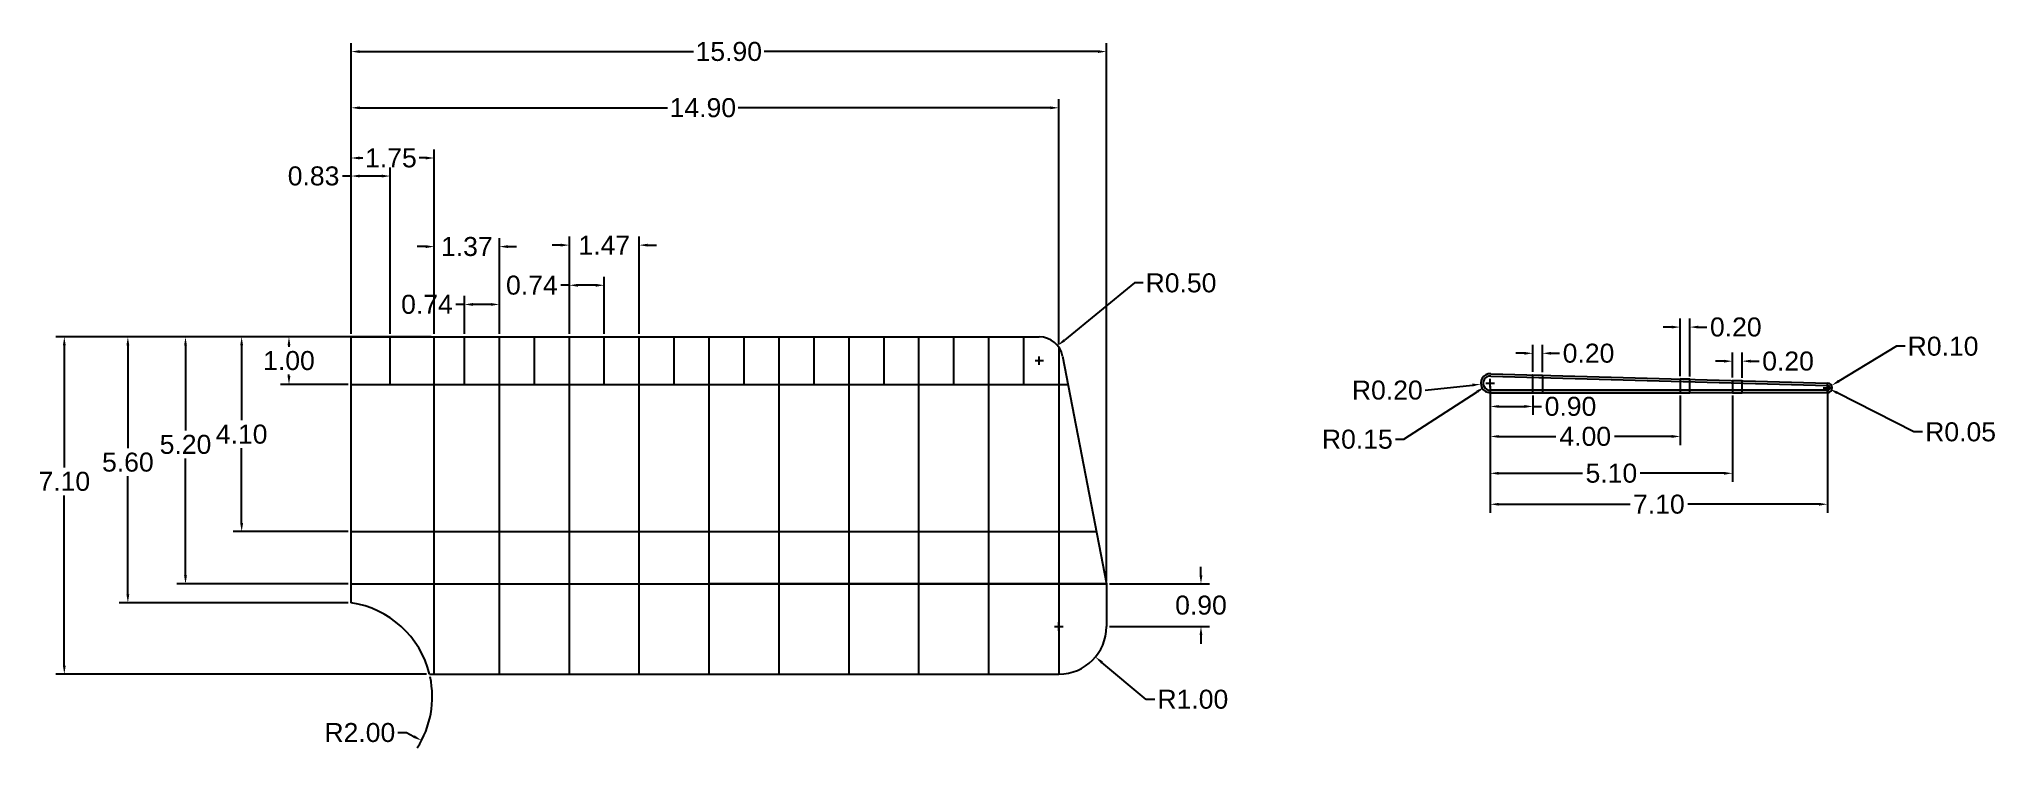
# Model space of a CAD drawing. Header units: inches. Extents: x 12.1 to 53.2, y 5 to 20.
import ezdxf

# ---------------------------------------------------------------- set-up
doc = ezdxf.new("R2010")
doc.units = ezdxf.units.IN
doc.header["$MEASUREMENT"] = 0
doc.linetypes.add('CENTER2', pattern=[1.125, 0.75, -0.125, 0.125, -0.125])
for name, color, linetype in [('Cadru', 1, 'Continuous'), ('Cotare', 40, 'Continuous'), ('Suporti_Longitudinali', 130, 'Continuous'), ('Suporti_Mici_Logintudinali', 6, 'Continuous'), ('Suporti_Transversali', 3, 'Continuous'), ('Suporți_Longitudinali', 4, 'Continuous'), ('Suporți_Transversali', 3, 'Continuous')]:
    doc.layers.add(name, color=color, linetype=linetype)
doc.styles.get("Standard").update_dxf_attribs({"font": 'arial.ttf'})
doc.dimstyles.get("Standard").update_dxf_attribs({"dimtxt": 0.18, "dimasz": 0.18, "dimexe": 0.18, "dimexo": 0.0625, "dimgap": 0.09, "dimtad": 0, "dimtih": 1, "dimtoh": 1, "dimdec": 4, "dimzin": 0, "dimdsep": 46, "dimtxsty": 'Standard', "dimcen": 0.09, "dimadec": 0, "dimazin": 0, "dimtfac": 1, "dimtdec": 4, "dimtofl": 0, "dimtmove": 0, "dimatfit": 3, "dimfxl": 1, "dimtolj": 1, "dimtzin": 0, "dimarcsym": 0})

# ---------------------------------------------------------------- blocks, each defined once
blk = doc.blocks.new('*D25')
at = {"layer": 'Cotare', "color": 0, "lineweight": -2, "transparency": 16777216}
for p, q in [((18.565, 13.69), (13.749, 13.69)), ((13.929, 13.51), (13.929, 11.346)), ((13.929, 8.27), (13.929, 10.757)), ((18.565, 8.09), (13.749, 8.09))]:
    blk.add_line(p, q, dxfattribs=at)
at = {"layer": 'Cotare', "color": 0, "transparency": 16777216}
for points in [[(13.899, 13.51), (13.959, 13.51), (13.929, 13.69)], [(13.899, 8.27), (13.959, 8.27), (13.929, 8.09)]]:
    blk.add_solid(points, dxfattribs=at)
at = {"layer": 'Defpoints', "color": 0, "transparency": 16777216}
for p in [(13.929, 13.69), (18.628, 13.69), (18.628, 8.09)]:
    blk.add_point(p, dxfattribs=at)
at = {"layer": 'Cotare', "color": 0, "transparency": 16777216, "insert": (13.929, 11.051), "char_height": 0.4, "attachment_point": 5}
blk.add_mtext('\\A1;5.60', dxfattribs=at)
blk = doc.blocks.new('*D26')
at = {"layer": 'Cotare', "color": 0, "lineweight": -2, "transparency": 16777216}
for p, q in [((18.565, 13.69), (14.962, 13.69)), ((15.142, 13.51), (15.142, 11.719)), ((15.142, 8.67), (15.142, 11.13)), ((18.565, 8.49), (14.962, 8.49))]:
    blk.add_line(p, q, dxfattribs=at)
at = {"layer": 'Cotare', "color": 0, "transparency": 16777216}
for points in [[(15.112, 13.51), (15.172, 13.51), (15.142, 13.69)], [(15.112, 8.67), (15.172, 8.67), (15.142, 8.49)]]:
    blk.add_solid(points, dxfattribs=at)
at = {"layer": 'Defpoints', "color": 0, "transparency": 16777216}
for p in [(15.142, 13.69), (18.628, 13.69), (18.628, 8.49)]:
    blk.add_point(p, dxfattribs=at)
at = {"layer": 'Cotare', "color": 0, "transparency": 16777216, "insert": (15.142, 11.425), "char_height": 0.4, "attachment_point": 5}
blk.add_mtext('\\A1;5.20', dxfattribs=at)
blk = doc.blocks.new('*D27')
at = {"layer": 'Cotare', "color": 0, "lineweight": -2, "transparency": 16777216}
for p, q in [((18.565, 13.69), (16.144, 13.69)), ((16.324, 13.51), (16.324, 11.934)), ((16.324, 9.77), (16.324, 11.346)), ((18.565, 9.59), (16.144, 9.59))]:
    blk.add_line(p, q, dxfattribs=at)
at = {"layer": 'Cotare', "color": 0, "transparency": 16777216}
for points in [[(16.294, 13.51), (16.354, 13.51), (16.324, 13.69)], [(16.294, 9.77), (16.354, 9.77), (16.324, 9.59)]]:
    blk.add_solid(points, dxfattribs=at)
at = {"layer": 'Defpoints', "color": 0, "transparency": 16777216}
for p in [(16.324, 13.69), (18.628, 13.69), (18.628, 9.59)]:
    blk.add_point(p, dxfattribs=at)
at = {"layer": 'Cotare', "color": 0, "transparency": 16777216, "insert": (16.324, 11.64), "char_height": 0.4, "attachment_point": 5}
blk.add_mtext('\\A1;4.10', dxfattribs=at)
blk = doc.blocks.new('*D28')
at = {"layer": 'Cotare', "color": 0, "lineweight": -2, "transparency": 16777216}
for p, q in [((18.565, 13.69), (17.14, 13.69)), ((17.32, 13.51), (17.32, 13.484)), ((17.32, 12.87), (17.32, 12.896)), ((18.565, 12.69), (17.14, 12.69))]:
    blk.add_line(p, q, dxfattribs=at)
at = {"layer": 'Cotare', "color": 0, "transparency": 16777216}
for points in [[(17.29, 13.51), (17.35, 13.51), (17.32, 13.69)], [(17.29, 12.87), (17.35, 12.87), (17.32, 12.69)]]:
    blk.add_solid(points, dxfattribs=at)
at = {"layer": 'Defpoints', "color": 0, "transparency": 16777216}
for p in [(17.32, 13.69), (18.628, 13.69), (18.628, 12.69)]:
    blk.add_point(p, dxfattribs=at)
at = {"layer": 'Cotare', "color": 0, "transparency": 16777216, "insert": (17.32, 13.19), "char_height": 0.4, "attachment_point": 5}
blk.add_mtext('\\A1;1.00', dxfattribs=at)
blk = doc.blocks.new('*D29')
at = {"layer": 'Cotare', "color": 0, "lineweight": -2, "transparency": 16777216}
for p, q in [((20.315, 13.69), (12.411, 13.69)), ((12.591, 13.51), (12.591, 10.941)), ((12.591, 6.77), (12.591, 10.353)), ((20.215, 6.59), (12.411, 6.59))]:
    blk.add_line(p, q, dxfattribs=at)
at = {"layer": 'Cotare', "color": 0, "transparency": 16777216}
for points in [[(12.561, 13.51), (12.621, 13.51), (12.591, 13.69)], [(12.561, 6.77), (12.621, 6.77), (12.591, 6.59)]]:
    blk.add_solid(points, dxfattribs=at)
at = {"layer": 'Defpoints', "color": 0, "transparency": 16777216}
for p in [(12.591, 13.69), (20.378, 13.69), (20.278, 6.59)]:
    blk.add_point(p, dxfattribs=at)
at = {"layer": 'Cotare', "color": 0, "transparency": 16777216, "insert": (12.591, 10.647), "char_height": 0.4, "attachment_point": 5}
blk.add_mtext('\\A1;7.10', dxfattribs=at)
blk = doc.blocks.new('*D30')
at = {"layer": 'Cotare', "color": 0, "lineweight": -2, "transparency": 16777216}
for p, q in [((18.628, 13.753), (18.628, 18.695)), ((33.528, 13.534), (33.528, 18.695)), ((18.808, 18.515), (25.287, 18.515)), ((33.348, 18.515), (26.778, 18.515))]:
    blk.add_line(p, q, dxfattribs=at)
at = {"layer": 'Cotare', "color": 0, "transparency": 16777216}
for points in [[(18.808, 18.545), (18.808, 18.485), (18.628, 18.515)], [(33.348, 18.545), (33.348, 18.485), (33.528, 18.515)]]:
    blk.add_solid(points, dxfattribs=at)
at = {"layer": 'Defpoints', "color": 0, "transparency": 16777216}
for p in [(33.528, 18.515), (18.628, 13.69), (33.528, 13.472)]:
    blk.add_point(p, dxfattribs=at)
at = {"layer": 'Cotare', "color": 0, "transparency": 16777216, "insert": (26.033, 18.515), "char_height": 0.4, "attachment_point": 5}
blk.add_mtext('\\A1;14.90', dxfattribs=at)
blk = doc.blocks.new('*U22')
at = {"layer": 'Cotare', "color": 0, "linetype": 'Continuous', "transparency": 16777216}
for p, q in [((-0.05, 0), (0.05, 0)), ((0, -0.05), (0, 0.05))]:
    blk.add_line(p, q, dxfattribs=at)
blk = doc.blocks.new('*D23')
at = {"layer": 'Cotare', "color": 0, "lineweight": -2, "transparency": 16777216}
for p, q in [((18.628, 13.753), (18.628, 17.638)), ((18.808, 17.458), (18.874, 17.458)), ((20.198, 17.458), (20.058, 17.458)), ((20.378, 13.753), (20.378, 17.638))]:
    blk.add_line(p, q, dxfattribs=at)
at = {"layer": 'Cotare', "color": 0, "transparency": 16777216}
for points in [[(18.808, 17.488), (18.808, 17.428), (18.628, 17.458)], [(20.198, 17.488), (20.198, 17.428), (20.378, 17.458)]]:
    blk.add_solid(points, dxfattribs=at)
at = {"layer": 'Defpoints', "color": 0, "transparency": 16777216}
for p in [(20.378, 17.458), (18.628, 13.69), (20.378, 13.69)]:
    blk.add_point(p, dxfattribs=at)
at = {"layer": 'Cotare', "color": 0, "transparency": 16777216, "insert": (19.466, 17.458), "char_height": 0.4, "attachment_point": 5}
blk.add_mtext('\\A1;1.75', dxfattribs=at)
blk = doc.blocks.new('*D31')
at = {"layer": 'Cotare', "color": 0, "lineweight": -2, "transparency": 16777216}
for p, q in [((20.378, 13.753), (20.378, 15.772)), ((21.75, 13.753), (21.75, 15.772)), ((20.198, 15.592), (20.018, 15.592)), ((21.93, 15.592), (22.11, 15.592))]:
    blk.add_line(p, q, dxfattribs=at)
at = {"layer": 'Cotare', "color": 0, "transparency": 16777216}
for points in [[(20.198, 15.622), (20.198, 15.562), (20.378, 15.592)], [(21.93, 15.622), (21.93, 15.562), (21.75, 15.592)]]:
    blk.add_solid(points, dxfattribs=at)
at = {"layer": 'Defpoints', "color": 0, "transparency": 16777216}
for p in [(21.75, 15.592), (20.378, 13.69), (21.75, 13.69)]:
    blk.add_point(p, dxfattribs=at)
at = {"layer": 'Cotare', "color": 0, "transparency": 16777216, "insert": (21.064, 15.592), "char_height": 0.4, "attachment_point": 5}
blk.add_mtext('\\A1;1.37', dxfattribs=at)
blk = doc.blocks.new('*D32')
at = {"layer": 'Cotare', "color": 0, "lineweight": -2, "transparency": 16777216}
for p, q in [((36.518, 8.67), (36.518, 8.85)), ((34.59, 8.49), (36.698, 8.49)), ((34.59, 7.59), (36.698, 7.59)), ((36.518, 7.41), (36.518, 7.23))]:
    blk.add_line(p, q, dxfattribs=at)
at = {"layer": 'Cotare', "color": 0, "transparency": 16777216}
for points in [[(36.488, 8.67), (36.548, 8.67), (36.518, 8.49)], [(36.488, 7.41), (36.548, 7.41), (36.518, 7.59)]]:
    blk.add_solid(points, dxfattribs=at)
at = {"layer": 'Defpoints', "color": 0, "transparency": 16777216}
for p in [(34.528, 8.49), (34.528, 7.59), (36.518, 7.59)]:
    blk.add_point(p, dxfattribs=at)
at = {"layer": 'Cotare', "color": 0, "transparency": 16777216, "insert": (36.518, 8.04), "char_height": 0.4, "attachment_point": 5}
blk.add_mtext('\\A1;0.90', dxfattribs=at)
blk = doc.blocks.new('*D33')
at = {"layer": 'Cotare', "color": 0, "lineweight": -2, "transparency": 16777216}
for p, q in [((35.118, 14.826), (33.642, 13.62)), ((35.298, 14.826), (35.118, 14.826)), ((33.025, 13.19), (33.205, 13.19)), ((33.115, 13.1), (33.115, 13.28))]:
    blk.add_line(p, q, dxfattribs=at)
at = {"layer": 'Cotare', "color": 0, "transparency": 16777216}
blk.add_solid([(33.623, 13.643), (33.661, 13.597), (33.502, 13.506)], dxfattribs=at)
at = {"layer": 'Defpoints', "color": 0, "transparency": 16777216}
for p in [(33.115, 13.19), (33.502, 13.506)]:
    blk.add_point(p, dxfattribs=at)
at = {"layer": 'Cotare', "color": 0, "transparency": 16777216, "insert": (36.098, 14.826), "char_height": 0.4, "attachment_point": 5}
blk.add_mtext('\\A1;R0.50', dxfattribs=at)
blk = doc.blocks.new('*D34')
at = {"layer": 'Cotare', "color": 0, "lineweight": -2, "transparency": 16777216}
for p, q in [((33.438, 7.59), (33.618, 7.59)), ((33.528, 7.5), (33.528, 7.68)), ((35.367, 6.058), (34.434, 6.835)), ((35.547, 6.058), (35.367, 6.058))]:
    blk.add_line(p, q, dxfattribs=at)
at = {"layer": 'Cotare', "color": 0, "transparency": 16777216}
blk.add_solid([(34.454, 6.858), (34.415, 6.812), (34.296, 6.95)], dxfattribs=at)
at = {"layer": 'Defpoints', "color": 0, "transparency": 16777216}
for p in [(33.528, 7.59), (34.296, 6.95)]:
    blk.add_point(p, dxfattribs=at)
at = {"layer": 'Cotare', "color": 0, "transparency": 16777216, "insert": (36.347, 6.058), "char_height": 0.4, "attachment_point": 5}
blk.add_mtext('\\A1;R1.00', dxfattribs=at)
blk = doc.blocks.new('*D35')
at = {"layer": 'Cotare', "color": 0, "lineweight": -2, "transparency": 16777216}
for p, q in [((23.222, 13.753), (23.222, 15.803)), ((24.694, 13.753), (24.694, 15.803)), ((23.042, 15.623), (22.862, 15.623)), ((24.874, 15.623), (25.054, 15.623))]:
    blk.add_line(p, q, dxfattribs=at)
at = {"layer": 'Cotare', "color": 0, "transparency": 16777216}
for points in [[(23.042, 15.653), (23.042, 15.593), (23.222, 15.623)], [(24.874, 15.653), (24.874, 15.593), (24.694, 15.623)]]:
    blk.add_solid(points, dxfattribs=at)
at = {"layer": 'Defpoints', "color": 0, "transparency": 16777216}
for p in [(24.694, 15.623), (23.222, 13.69), (24.694, 13.69)]:
    blk.add_point(p, dxfattribs=at)
at = {"layer": 'Cotare', "color": 0, "transparency": 16777216, "insert": (23.958, 15.623), "char_height": 0.4, "attachment_point": 5}
blk.add_mtext('\\A1;1.47', dxfattribs=at)
blk = doc.blocks.new('*D36')
at = {"layer": 'Cotare', "color": 0, "lineweight": -2, "transparency": 16777216}
for p, q in [((19.612, 5.357), (19.792, 5.357)), ((19.792, 5.357), (19.952, 5.274))]:
    blk.add_line(p, q, dxfattribs=at)
blk.add_arc((18.336, 6.112), 2, 327.4515, 12.0543, dxfattribs=at)
at = {"layer": 'Cotare', "color": 0, "transparency": 16777216}
blk.add_solid([(19.966, 5.301), (19.938, 5.248), (20.112, 5.191)], dxfattribs=at)
at = {"layer": 'Defpoints', "color": 0, "transparency": 16777216}
for p in [(18.336, 6.112), (20.112, 5.191)]:
    blk.add_point(p, dxfattribs=at)
at = {"layer": 'Cotare', "color": 0, "transparency": 16777216, "insert": (18.812, 5.357), "char_height": 0.4, "attachment_point": 5}
blk.add_mtext('\\A1;R2.00', dxfattribs=at)
blk = doc.blocks.new('*D37')
at = {"layer": 'Cotare', "color": 0, "lineweight": -2, "transparency": 16777216}
for p, q in [((18.628, 17.078), (18.448, 17.078)), ((18.628, 13.753), (18.628, 17.258)), ((19.273, 17.078), (18.808, 17.078)), ((19.453, 13.753), (19.453, 17.258))]:
    blk.add_line(p, q, dxfattribs=at)
at = {"layer": 'Cotare', "color": 0, "transparency": 16777216}
for points in [[(18.808, 17.108), (18.808, 17.048), (18.628, 17.078)], [(19.273, 17.108), (19.273, 17.048), (19.453, 17.078)]]:
    blk.add_solid(points, dxfattribs=at)
at = {"layer": 'Defpoints', "color": 0, "transparency": 16777216}
for p in [(18.628, 17.078), (18.628, 13.69), (19.453, 13.69)]:
    blk.add_point(p, dxfattribs=at)
at = {"layer": 'Cotare', "color": 0, "transparency": 16777216, "insert": (17.838, 17.078), "char_height": 0.4, "attachment_point": 5}
blk.add_mtext('\\A1;0.83', dxfattribs=at)
blk = doc.blocks.new('*D38')
at = {"layer": 'Cotare', "color": 0, "lineweight": -2, "transparency": 16777216}
for p, q in [((21.014, 13.753), (21.014, 14.554)), ((21.75, 13.753), (21.75, 14.554)), ((21.014, 14.374), (20.834, 14.374)), ((21.57, 14.374), (21.194, 14.374))]:
    blk.add_line(p, q, dxfattribs=at)
at = {"layer": 'Cotare', "color": 0, "transparency": 16777216}
for points in [[(21.194, 14.404), (21.194, 14.344), (21.014, 14.374)], [(21.57, 14.404), (21.57, 14.344), (21.75, 14.374)]]:
    blk.add_solid(points, dxfattribs=at)
at = {"layer": 'Defpoints', "color": 0, "transparency": 16777216}
for p in [(21.014, 14.374), (21.014, 13.69), (21.75, 13.69)]:
    blk.add_point(p, dxfattribs=at)
at = {"layer": 'Cotare', "color": 0, "transparency": 16777216, "insert": (20.225, 14.374), "char_height": 0.4, "attachment_point": 5}
blk.add_mtext('\\A1;0.74', dxfattribs=at)
blk = doc.blocks.new('*D39')
at = {"layer": 'Cotare', "color": 0, "lineweight": -2, "transparency": 16777216}
for p, q in [((23.222, 13.753), (23.222, 14.958)), ((23.958, 13.753), (23.958, 14.958)), ((23.222, 14.778), (23.042, 14.778)), ((23.778, 14.778), (23.402, 14.778))]:
    blk.add_line(p, q, dxfattribs=at)
at = {"layer": 'Cotare', "color": 0, "transparency": 16777216}
for points in [[(23.402, 14.808), (23.402, 14.748), (23.222, 14.778)], [(23.778, 14.808), (23.778, 14.748), (23.958, 14.778)]]:
    blk.add_solid(points, dxfattribs=at)
at = {"layer": 'Defpoints', "color": 0, "transparency": 16777216}
for p in [(23.222, 14.778), (23.222, 13.69), (23.958, 13.69)]:
    blk.add_point(p, dxfattribs=at)
at = {"layer": 'Cotare', "color": 0, "transparency": 16777216, "insert": (22.433, 14.778), "char_height": 0.4, "attachment_point": 5}
blk.add_mtext('\\A1;0.74', dxfattribs=at)
blk = doc.blocks.new('*D24')
at = {"layer": 'Cotare', "color": 0, "lineweight": -2, "transparency": 16777216}
for p, q in [((18.628, 13.753), (18.628, 19.879)), ((34.528, 8.553), (34.528, 19.879)), ((18.808, 19.699), (25.832, 19.699)), ((34.348, 19.699), (27.323, 19.699))]:
    blk.add_line(p, q, dxfattribs=at)
at = {"layer": 'Cotare', "color": 0, "transparency": 16777216}
for points in [[(18.808, 19.729), (18.808, 19.669), (18.628, 19.699)], [(34.348, 19.729), (34.348, 19.669), (34.528, 19.699)]]:
    blk.add_solid(points, dxfattribs=at)
at = {"layer": 'Defpoints', "color": 0, "transparency": 16777216}
for p in [(34.528, 19.699), (18.628, 13.69), (34.528, 8.49)]:
    blk.add_point(p, dxfattribs=at)
at = {"layer": 'Cotare', "color": 0, "transparency": 16777216, "insert": (26.578, 19.699), "char_height": 0.4, "attachment_point": 5}
blk.add_mtext('\\A1;15.90', dxfattribs=at)
blk = doc.blocks.new('*D52')
at = {"layer": 'Cotare', "color": 0, "lineweight": -2, "transparency": 16777216}
for p, q in [((42.607, 12.654), (42.607, 9.986)), ((49.707, 12.554), (49.707, 9.986)), ((42.787, 10.166), (45.55, 10.166)), ((49.527, 10.166), (46.765, 10.166))]:
    blk.add_line(p, q, dxfattribs=at)
at = {"layer": 'Cotare', "color": 0, "transparency": 16777216}
for points in [[(42.787, 10.196), (42.787, 10.136), (42.607, 10.166)], [(49.527, 10.196), (49.527, 10.136), (49.707, 10.166)]]:
    blk.add_solid(points, dxfattribs=at)
at = {"layer": 'Defpoints', "color": 0, "transparency": 16777216}
for p in [(42.607, 12.716), (49.707, 12.616), (49.707, 10.166)]:
    blk.add_point(p, dxfattribs=at)
at = {"layer": 'Cotare', "color": 0, "transparency": 16777216, "insert": (46.157, 10.166), "char_height": 0.4, "attachment_point": 5}
blk.add_mtext('\\A1;7.10', dxfattribs=at)
blk = doc.blocks.new('*D53')
at = {"layer": 'Cotare', "color": 0, "lineweight": -2, "transparency": 16777216}
for p, q in [((43.327, 13.345), (43.147, 13.345)), ((43.507, 12.953), (43.507, 13.525)), ((43.707, 12.948), (43.707, 13.525)), ((43.887, 13.345), (44.067, 13.345))]:
    blk.add_line(p, q, dxfattribs=at)
at = {"layer": 'Cotare', "color": 0, "transparency": 16777216}
for points in [[(43.327, 13.375), (43.327, 13.315), (43.507, 13.345)], [(43.887, 13.375), (43.887, 13.315), (43.707, 13.345)]]:
    blk.add_solid(points, dxfattribs=at)
at = {"layer": 'Defpoints', "color": 0, "transparency": 16777216}
for p in [(43.707, 13.345), (43.507, 12.891), (43.707, 12.885)]:
    blk.add_point(p, dxfattribs=at)
at = {"layer": 'Cotare', "color": 0, "transparency": 16777216, "insert": (44.676, 13.345), "char_height": 0.4, "attachment_point": 5}
blk.add_mtext('\\A1;0.20', dxfattribs=at)
blk = doc.blocks.new('*D54')
at = {"layer": 'Cotare', "color": 0, "lineweight": -2, "transparency": 16777216}
for p, q in [((42.607, 12.626), (42.607, 12.806)), ((40.791, 11.534), (42.331, 12.536)), ((42.517, 12.716), (42.697, 12.716)), ((40.611, 11.534), (40.791, 11.534))]:
    blk.add_line(p, q, dxfattribs=at)
at = {"layer": 'Cotare', "color": 0, "transparency": 16777216}
blk.add_solid([(42.315, 12.561), (42.347, 12.511), (42.482, 12.634)], dxfattribs=at)
at = {"layer": 'Defpoints', "color": 0, "transparency": 16777216}
for p in [(42.482, 12.634), (42.607, 12.716)]:
    blk.add_point(p, dxfattribs=at)
at = {"layer": 'Cotare', "color": 0, "transparency": 16777216, "insert": (39.809, 11.534), "char_height": 0.4, "attachment_point": 5}
blk.add_mtext('\\A1;R0.15', dxfattribs=at)
blk = doc.blocks.new('*D55')
at = {"layer": 'Cotare', "color": 0, "lineweight": -2, "transparency": 16777216}
for p, q in [((42.607, 12.626), (42.607, 12.806)), ((41.24, 12.568), (42.23, 12.675)), ((42.517, 12.716), (42.697, 12.716))]:
    blk.add_line(p, q, dxfattribs=at)
at = {"layer": 'Cotare', "color": 0, "transparency": 16777216}
blk.add_solid([(42.226, 12.705), (42.233, 12.646), (42.409, 12.695)], dxfattribs=at)
at = {"layer": 'Defpoints', "color": 0, "transparency": 16777216}
for p in [(42.409, 12.695), (42.607, 12.716)]:
    blk.add_point(p, dxfattribs=at)
at = {"layer": 'Cotare', "color": 0, "transparency": 16777216, "insert": (40.44, 12.568), "char_height": 0.4, "attachment_point": 5}
blk.add_mtext('\\A1;R0.20', dxfattribs=at)
blk = doc.blocks.new('*D56')
at = {"layer": 'Cotare', "color": 0, "lineweight": -2, "transparency": 16777216}
for p, q in [((49.617, 12.616), (49.797, 12.616)), ((49.707, 12.526), (49.707, 12.706)), ((51.525, 11.689), (49.912, 12.512)), ((51.705, 11.689), (51.525, 11.689))]:
    blk.add_line(p, q, dxfattribs=at)
at = {"layer": 'Cotare', "color": 0, "transparency": 16777216}
blk.add_solid([(49.926, 12.538), (49.899, 12.485), (49.752, 12.594)], dxfattribs=at)
at = {"layer": 'Defpoints', "color": 0, "transparency": 16777216}
for p in [(49.707, 12.616), (49.752, 12.594)]:
    blk.add_point(p, dxfattribs=at)
at = {"layer": 'Cotare', "color": 0, "transparency": 16777216, "insert": (52.508, 11.689), "char_height": 0.4, "attachment_point": 5}
blk.add_mtext('\\A1;R0.05', dxfattribs=at)
blk = doc.blocks.new('*D57')
at = {"layer": 'Cotare', "color": 0, "lineweight": -2, "transparency": 16777216}
for p, q in [((51.159, 13.492), (49.947, 12.761)), ((51.339, 13.492), (51.159, 13.492)), ((49.617, 12.616), (49.797, 12.616)), ((49.707, 12.526), (49.707, 12.706))]:
    blk.add_line(p, q, dxfattribs=at)
at = {"layer": 'Cotare', "color": 0, "transparency": 16777216}
blk.add_solid([(49.932, 12.787), (49.963, 12.735), (49.793, 12.668)], dxfattribs=at)
at = {"layer": 'Defpoints', "color": 0, "transparency": 16777216}
for p in [(49.707, 12.616), (49.793, 12.668)]:
    blk.add_point(p, dxfattribs=at)
at = {"layer": 'Cotare', "color": 0, "transparency": 16777216, "insert": (52.139, 13.492), "char_height": 0.4, "attachment_point": 5}
blk.add_mtext('\\A1;R0.10', dxfattribs=at)
blk = doc.blocks.new('*D58')
at = {"layer": 'Cotare', "color": 0, "lineweight": -2, "transparency": 16777216}
for p, q in [((46.607, 12.866), (46.607, 14.077)), ((46.807, 12.86), (46.807, 14.077)), ((46.427, 13.897), (46.247, 13.897)), ((46.987, 13.897), (47.167, 13.897))]:
    blk.add_line(p, q, dxfattribs=at)
at = {"layer": 'Cotare', "color": 0, "transparency": 16777216}
for points in [[(46.427, 13.927), (46.427, 13.867), (46.607, 13.897)], [(46.987, 13.927), (46.987, 13.867), (46.807, 13.897)]]:
    blk.add_solid(points, dxfattribs=at)
at = {"layer": 'Defpoints', "color": 0, "transparency": 16777216}
for p in [(46.807, 13.897), (46.607, 12.804), (46.807, 12.798)]:
    blk.add_point(p, dxfattribs=at)
at = {"layer": 'Cotare', "color": 0, "transparency": 16777216, "insert": (47.776, 13.897), "char_height": 0.4, "attachment_point": 5}
blk.add_mtext('\\A1;0.20', dxfattribs=at)
blk = doc.blocks.new('*D59')
at = {"layer": 'Cotare', "color": 0, "lineweight": -2, "transparency": 16777216}
for p, q in [((47.527, 13.179), (47.347, 13.179)), ((47.707, 12.835), (47.707, 13.359)), ((47.907, 12.829), (47.907, 13.359)), ((48.087, 13.179), (48.267, 13.179))]:
    blk.add_line(p, q, dxfattribs=at)
at = {"layer": 'Cotare', "color": 0, "transparency": 16777216}
for points in [[(47.527, 13.209), (47.527, 13.149), (47.707, 13.179)], [(48.087, 13.209), (48.087, 13.149), (47.907, 13.179)]]:
    blk.add_solid(points, dxfattribs=at)
at = {"layer": 'Defpoints', "color": 0, "transparency": 16777216}
for p in [(47.907, 13.179), (47.707, 12.773), (47.907, 12.767)]:
    blk.add_point(p, dxfattribs=at)
at = {"layer": 'Cotare', "color": 0, "transparency": 16777216, "insert": (48.876, 13.179), "char_height": 0.4, "attachment_point": 5}
blk.add_mtext('\\A1;0.20', dxfattribs=at)
blk = doc.blocks.new('*D60')
at = {"layer": 'Cotare', "color": 0, "lineweight": -2, "transparency": 16777216}
for p, q in [((42.607, 12.654), (42.607, 12.046)), ((43.507, 12.454), (43.507, 12.046)), ((42.787, 12.226), (43.327, 12.226)), ((43.507, 12.226), (43.687, 12.226))]:
    blk.add_line(p, q, dxfattribs=at)
at = {"layer": 'Cotare', "color": 0, "transparency": 16777216}
for points in [[(42.787, 12.256), (42.787, 12.196), (42.607, 12.226)], [(43.327, 12.256), (43.327, 12.196), (43.507, 12.226)]]:
    blk.add_solid(points, dxfattribs=at)
at = {"layer": 'Defpoints', "color": 0, "transparency": 16777216}
for p in [(42.607, 12.716), (43.507, 12.516), (43.507, 12.226)]:
    blk.add_point(p, dxfattribs=at)
at = {"layer": 'Cotare', "color": 0, "transparency": 16777216, "insert": (44.296, 12.226), "char_height": 0.4, "attachment_point": 5}
blk.add_mtext('\\A1;0.90', dxfattribs=at)
blk = doc.blocks.new('*D61')
at = {"layer": 'Cotare', "color": 0, "lineweight": -2, "transparency": 16777216}
for p, q in [((42.607, 12.654), (42.607, 11.414)), ((46.607, 12.454), (46.607, 11.414)), ((42.787, 11.594), (43.991, 11.594)), ((46.427, 11.594), (45.224, 11.594))]:
    blk.add_line(p, q, dxfattribs=at)
at = {"layer": 'Cotare', "color": 0, "transparency": 16777216}
for points in [[(42.787, 11.624), (42.787, 11.564), (42.607, 11.594)], [(46.427, 11.624), (46.427, 11.564), (46.607, 11.594)]]:
    blk.add_solid(points, dxfattribs=at)
at = {"layer": 'Defpoints', "color": 0, "transparency": 16777216}
for p in [(42.607, 12.716), (46.607, 12.516), (46.607, 11.594)]:
    blk.add_point(p, dxfattribs=at)
at = {"layer": 'Cotare', "color": 0, "transparency": 16777216, "insert": (44.607, 11.594), "char_height": 0.4, "attachment_point": 5}
blk.add_mtext('\\A1;4.00', dxfattribs=at)
blk = doc.blocks.new('*D62')
at = {"layer": 'Cotare', "color": 0, "lineweight": -2, "transparency": 16777216}
for p, q in [((42.607, 12.564), (42.607, 10.638)), ((47.707, 12.454), (47.707, 10.638)), ((42.787, 10.818), (44.549, 10.818)), ((47.527, 10.818), (45.766, 10.818))]:
    blk.add_line(p, q, dxfattribs=at)
at = {"layer": 'Cotare', "color": 0, "transparency": 16777216}
for points in [[(42.787, 10.848), (42.787, 10.788), (42.607, 10.818)], [(47.527, 10.848), (47.527, 10.788), (47.707, 10.818)]]:
    blk.add_solid(points, dxfattribs=at)
at = {"layer": 'Defpoints', "color": 0, "transparency": 16777216}
for p in [(42.607, 12.626), (47.707, 12.516), (47.707, 10.818)]:
    blk.add_point(p, dxfattribs=at)
at = {"layer": 'Cotare', "color": 0, "transparency": 16777216, "insert": (45.157, 10.818), "char_height": 0.4, "attachment_point": 5}
blk.add_mtext('\\A1;5.10', dxfattribs=at)

msp = doc.modelspace()

# ---------------------------------------------------------------- linework, layer by layer
for p, q in [((46.707, 12.516), (46.607, 12.516)), ((47.807, 12.516), (47.707, 12.516))]:
    msp.add_line(p, q)
at = {"layer": 'Cadru'}
for p, q in [((18.628, 13.69), (33.115, 13.69)), ((33.606, 13.285), (34.528, 8.49)), ((34.528, 8.49), (34.528, 7.59)), ((20.278, 6.59), (26.166, 6.59)), ((26.166, 6.59), (33.528, 6.59)), ((33.528, 6.59), (33.528, 6.59))]:
    msp.add_line(p, q, dxfattribs=at)
for centre, radius, start, end in [((33.115, 13.19), 0.5, 10.8855, 90), ((18.336, 6.112), 2, 13.8448, 81.6078), ((33.528, 7.59), 1, 270, 0)]:
    msp.add_arc(centre, radius, start, end, dxfattribs=at)
at = {"layer": 'Suporti_Longitudinali'}
for p, q in [((18.628, 8.09), (18.628, 13.69)), ((18.628, 8.09), (18.628, 13.69)), ((20.378, 6.59), (20.378, 13.69)), ((21.75, 6.59), (21.75, 13.69)), ((23.222, 6.59), (23.222, 13.69)), ((24.694, 6.59), (24.694, 13.69)), ((26.166, 6.59), (26.166, 13.69)), ((27.638, 8.49), (27.638, 13.69)), ((29.11, 8.49), (29.11, 13.69)), ((30.582, 8.49), (30.582, 13.69)), ((32.054, 8.49), (32.054, 13.69)), ((33.528, 13.472), (33.528, 8.49)), ((26.166, 6.59), (26.166, 8.49)), ((27.638, 6.59), (27.638, 8.49)), ((29.11, 6.59), (29.11, 8.49)), ((30.582, 6.59), (30.582, 8.49)), ((32.054, 6.59), (32.054, 8.49)), ((33.528, 8.49), (33.528, 6.59))]:
    msp.add_line(p, q, dxfattribs=at)
at = {"layer": 'Suporti_Mici_Logintudinali'}
for p, q in [((19.453, 12.69), (19.453, 13.69)), ((21.014, 12.69), (21.014, 13.69)), ((22.486, 12.69), (22.486, 13.69)), ((23.958, 12.69), (23.958, 13.69)), ((25.43, 12.69), (25.43, 13.69)), ((26.902, 12.69), (26.902, 13.69)), ((28.374, 12.69), (28.374, 13.69)), ((29.846, 12.69), (29.846, 13.69)), ((31.318, 12.69), (31.318, 13.69)), ((32.79, 12.69), (32.79, 13.69))]:
    msp.add_line(p, q, dxfattribs=at)
at = {"layer": 'Suporti_Transversali'}
for p, q in [((18.628, 12.69), (33.528, 12.69)), ((33.528, 12.69), (33.72, 12.69)), ((18.628, 9.59), (34.316, 9.59)), ((18.628, 8.49), (34.528, 8.49)), ((34.528, 8.49), (26.166, 8.49))]:
    msp.add_line(p, q, dxfattribs=at)
at = {"layer": 'Suporți_Longitudinali'}
for p, q in [((42.617, 12.866), (49.707, 12.666)), ((42.619, 12.916), (49.707, 12.716)), ((49.707, 12.566), (42.607, 12.566)), ((49.707, 12.516), (42.607, 12.516)), ((42.607, 12.516), (46.707, 12.516))]:
    msp.add_line(p, q, dxfattribs=at)
for centre, radius, start, end in [((42.607, 12.716), 0.2, 86.7729, 270), ((42.607, 12.716), 0.15, 86.5233, 270), ((49.707, 12.616), 0.1, 270, 90), ((49.707, 12.616), 0.05, 270, 90.6684)]:
    msp.add_arc(centre, radius, start, end, dxfattribs=at)
at = {"layer": 'Suporți_Transversali'}
for points in [[(43.707, 12.885), (43.707, 12.516), (43.507, 12.516), (43.507, 12.891)], [(46.607, 12.804), (46.607, 12.516), (46.807, 12.516), (46.807, 12.798)], [(47.707, 12.773), (47.707, 12.516), (47.907, 12.516), (47.907, 12.767)]]:
    msp.add_lwpolyline(points, close=True, dxfattribs=at)

# ---------------------------------------------------------------- block references
at = {"layer": 'Cotare', "linetype": 'CENTER2'}
msp.add_blockref('*U22', (33.115, 13.19), dxfattribs=at)

# ---------------------------------------------------------------- dimensions: what is measured, and where the dimension line sits
at = {"layer": 'Cotare'}
for base, p1, p2, picture, middle in [((34.528, 19.699), (18.628, 13.69), (34.528, 8.49), '*D24', (26.578, 19.699)), ((18.627868233, 17.077893915), (19.452868233, 13.690111322), (18.627868233, 13.690111322), '*D37', (17.838359365, 17.077893915)), ((23.222, 14.778), (23.958, 13.69), (23.222, 13.69), '*D39', (22.433, 14.778)), ((21.014, 14.374), (21.75, 13.69), (21.014, 13.69), '*D38', (20.225, 14.374)), ((46.807, 13.897), (46.607, 12.804), (46.807, 12.798), '*D58', (47.776, 13.897)), ((43.707, 13.345), (43.507, 12.891), (43.707, 12.885), '*D53', (44.676, 13.345)), ((47.907, 13.179), (47.707, 12.773), (47.907, 12.767), '*D59', (48.876, 13.179)), ((43.507, 12.226), (42.607, 12.716), (43.507, 12.516), '*D60', (44.296, 12.226)), ((47.707, 10.818), (42.607, 12.626), (47.707, 12.516), '*D62', (45.157, 10.818))]:
    dim = msp.add_linear_dim(base=base, p1=p1, p2=p2, dimstyle='Standard', override={"dimtxt": 0.4, "dimdec": 2}, dxfattribs=at)
    dim.commit()
    dim.dimension.update_dxf_attribs({"geometry": picture, "text_midpoint": middle})
for base, p1, p2, picture, middle in [((33.528, 18.515), (18.628, 13.69), (33.528, 13.472), '*D30', (26.033, 18.515)), ((20.378, 17.458), (18.628, 13.69), (20.378, 13.69), '*D23', (19.466, 17.458)), ((21.75, 15.592), (20.378, 13.69), (21.75, 13.69), '*D31', (21.064, 15.592)), ((24.694, 15.623), (23.222, 13.69), (24.694, 13.69), '*D35', (23.958, 15.623)), ((49.707, 10.166), (42.607, 12.716), (49.707, 12.616), '*D52', (46.157, 10.166)), ((46.607, 11.594), (42.607, 12.716), (46.607, 12.516), '*D61', (44.607, 11.594))]:
    dim = msp.add_linear_dim(base=base, p1=p1, p2=p2, dimstyle='Standard', override={"dimtxt": 0.4, "dimdec": 2}, dxfattribs=at)
    dim.commit()
    dim.dimension.update_dxf_attribs({"geometry": picture, "text_midpoint": middle, "dimtype": 160})
for center, mpoint, picture, middle in [((33.115, 13.19), (33.502, 13.506), '*D33', (36.098, 14.826)), ((49.707, 12.616), (49.793, 12.668), '*D57', (52.139, 13.492)), ((42.607, 12.716), (42.482, 12.634), '*D54', (39.809, 11.534)), ((42.607, 12.716), (42.409, 12.695), '*D55', (41.24, 12.568)), ((49.707, 12.616), (49.752, 12.594), '*D56', (52.508, 11.689)), ((33.528, 7.59), (34.296, 6.95), '*D34', (36.347, 6.058)), ((18.336, 6.112), (20.112, 5.191), '*D36', (18.812, 5.357))]:
    dim = msp.add_radius_dim(center=center, mpoint=mpoint, dimstyle='Standard', override={"dimtxt": 0.4, "dimdec": 2}, dxfattribs=at)
    dim.commit()
    dim.dimension.update_dxf_attribs({"geometry": picture, "text_midpoint": middle, "dimtype": 164})
for base, p1, p2, picture, middle in [((12.591, 13.69), (20.278, 6.59), (20.378, 13.69), '*D29', (12.591, 10.647)), ((13.929, 13.69), (18.628, 8.09), (18.628, 13.69), '*D25', (13.929, 11.051)), ((15.142, 13.69), (18.628, 8.49), (18.628, 13.69), '*D26', (15.142, 11.425)), ((16.324, 13.69), (18.628, 9.59), (18.628, 13.69), '*D27', (16.324, 11.64)), ((17.32, 13.69), (18.628, 12.69), (18.628, 13.69), '*D28', (17.32, 13.19))]:
    dim = msp.add_linear_dim(base=base, p1=p1, p2=p2, angle=90, dimstyle='Standard', override={"dimtxt": 0.4, "dimdec": 2}, dxfattribs=at)
    dim.commit()
    dim.dimension.update_dxf_attribs({"geometry": picture, "text_midpoint": middle, "dimtype": 160})
dim = msp.add_linear_dim(base=(36.518, 7.59), p1=(34.528, 8.49), p2=(34.528, 7.59), angle=90, dimstyle='Standard', override={"dimtxt": 0.4, "dimdec": 2}, dxfattribs=at)
dim.commit()
dim.dimension.update_dxf_attribs({"geometry": '*D32', "text_midpoint": (36.518, 8.04)})

doc.saveas('drawing.dxf')
